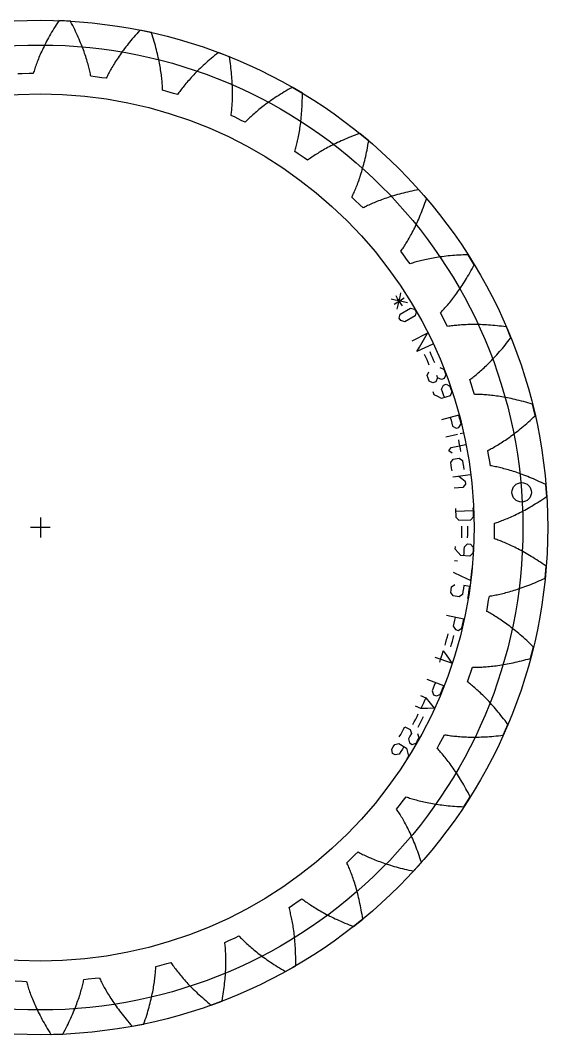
# Model space of a CAD drawing. Extents: x -5.1 to 5.1, y -5.1 to 5.1.
# Drawn here: x -0.2 to 5.12, y -5.12 to 5.12 of the extents above; entities that cross this region are included whole.
import ezdxf

# ---------------------------------------------------------------- set-up
doc = ezdxf.new("R2010")
doc.units = 0
doc.header["$MEASUREMENT"] = 0
for name, color, linetype in [('gear', 7, 'CONTINUOUS'), ('gear_guides', 5, 'CONTINUOUS'), ('gear_texts', 7, 'CONTINUOUS')]:
    doc.layers.add(name, color=color, linetype=linetype)

msp = doc.modelspace()

# ---------------------------------------------------------------- linework, layer by layer
at = {"layer": 'gear'}
msp.add_lwpolyline([(-0.254925, -4.580412), (-0.18472, -4.58378), (-0.141403, -4.586018), (-0.138048, -4.597913), (-0.134489, -4.610114), (-0.130719, -4.62262), (-0.126734, -4.635426), (-0.122526, -4.64853), (-0.118091, -4.661929), (-0.113423, -4.67562), (-0.108516, -4.6896), (-0.103366, -4.703866), (-0.097965, -4.718414), (-0.09231, -4.733242), (-0.086394, -4.748344), (-0.080212, -4.763719), (-0.073759, -4.779363), (-0.06703, -4.795271), (-0.060019, -4.811441), (-0.05272, -4.827868), (-0.04513, -4.844548), (-0.037243, -4.861478), (-0.029053, -4.878654), (-0.020556, -4.896071), (-0.011746, -4.913725), (-0.00262, -4.931613), (0.006829, -4.949729), (0.016604, -4.96807), (0.026711, -4.986631), (0.037155, -5.005407), (0.047939, -5.024395), (0.059069, -5.043588), (0.070549, -5.062984), (0.082384, -5.082576), (0.094578, -5.102361), (0.107135, -5.122332), (0.107932, -5.123587), (0.108031, -5.123743), (0.108081, -5.123822), (0.108106, -5.12386), (0.226128, -5.120009), (0.226151, -5.119969), (0.226195, -5.119888), (0.226285, -5.119725), (0.226998, -5.118421), (0.238227, -5.097674), (0.249105, -5.077136), (0.259637, -5.056814), (0.269829, -5.036712), (0.279684, -5.016833), (0.289208, -4.997183), (0.298405, -4.977766), (0.307281, -4.958586), (0.31584, -4.939647), (0.324087, -4.920953), (0.332028, -4.902509), (0.339668, -4.884318), (0.347012, -4.866384), (0.354065, -4.848711), (0.360832, -4.831303), (0.367318, -4.814163), (0.37353, -4.797295), (0.379473, -4.780703), (0.385151, -4.76439), (0.39057, -4.748359), (0.395737, -4.732614), (0.400655, -4.717157), (0.405332, -4.701993), (0.409773, -4.687124), (0.413983, -4.672552), (0.417967, -4.658282), (0.421733, -4.644316), (0.425285, -4.630656), (0.42863, -4.617306), (0.431772, -4.604267), (0.434719, -4.591542), (0.437475, -4.579135), (0.440047, -4.567046), (0.483126, -4.561989), (0.552962, -4.554052), (0.596077, -4.549313), (0.601296, -4.560516), (0.606767, -4.571988), (0.612494, -4.583727), (0.618482, -4.595728), (0.624737, -4.607987), (0.631264, -4.620502), (0.638068, -4.633267), (0.645154, -4.646279), (0.652526, -4.659533), (0.66019, -4.673027), (0.668151, -4.686755), (0.676413, -4.700713), (0.684981, -4.714897), (0.693859, -4.729303), (0.703054, -4.743926), (0.712568, -4.758762), (0.722407, -4.773805), (0.732574, -4.789052), (0.743076, -4.804497), (0.753914, -4.820137), (0.765095, -4.835965), (0.776623, -4.851978), (0.7885, -4.86817), (0.800733, -4.884536), (0.813324, -4.901071), (0.826277, -4.91777), (0.839597, -4.934628), (0.853288, -4.95164), (0.867352, -4.9688), (0.881795, -4.986103), (0.896619, -5.003543), (0.911829, -5.021115), (0.927427, -5.038814), (0.928415, -5.039924), (0.928539, -5.040063), (0.928601, -5.040132), (0.928631, -5.040166), (1.044507, -5.017433), (1.044523, -5.01739), (1.044554, -5.017302), (1.044616, -5.017127), (1.045111, -5.015726), (1.052866, -4.993446), (1.060309, -4.971429), (1.067445, -4.949681), (1.07428, -4.928204), (1.080819, -4.907002), (1.087067, -4.886079), (1.09303, -4.865438), (1.098714, -4.845082), (1.104125, -4.825015), (1.109267, -4.805241), (1.114146, -4.785761), (1.118769, -4.76658), (1.123141, -4.747701), (1.127267, -4.729125), (1.131154, -4.710857), (1.134808, -4.692899), (1.138233, -4.675253), (1.141437, -4.657922), (1.144425, -4.64091), (1.147203, -4.624217), (1.149777, -4.607847), (1.152152, -4.591802), (1.154336, -4.576083), (1.156334, -4.560694), (1.158152, -4.545637), (1.159796, -4.530912), (1.161272, -4.516522), (1.162587, -4.50247), (1.163747, -4.488756), (1.164757, -4.475382), (1.165624, -4.462349), (1.166355, -4.44966), (1.166955, -4.437316), (1.208664, -4.425414), (1.276323, -4.406377), (1.318119, -4.394783), (1.325068, -4.405003), (1.332308, -4.41545), (1.339844, -4.426118), (1.34768, -4.437003), (1.35582, -4.4481), (1.36427, -4.459405), (1.373033, -4.470914), (1.382115, -4.482621), (1.391518, -4.494521), (1.401247, -4.50661), (1.411307, -4.518884), (1.421701, -4.531336), (1.432433, -4.543962), (1.443508, -4.556757), (1.454929, -4.569716), (1.466699, -4.582833), (1.478824, -4.596103), (1.491306, -4.609522), (1.504148, -4.623083), (1.517356, -4.636781), (1.530931, -4.650611), (1.544878, -4.664567), (1.559199, -4.678644), (1.573898, -4.692836), (1.588978, -4.707137), (1.604443, -4.721542), (1.620295, -4.736045), (1.636537, -4.750641), (1.653172, -4.765322), (1.670203, -4.780084), (1.687633, -4.79492), (1.705465, -4.809825), (1.7237, -4.824793), (1.724853, -4.82573), (1.724997, -4.825847), (1.725069, -4.825906), (1.725105, -4.825934), (1.835834, -4.784907), (1.835843, -4.784863), (1.835859, -4.784771), (1.835892, -4.784589), (1.836156, -4.783126), (1.840237, -4.75989), (1.844052, -4.736965), (1.847607, -4.714354), (1.850908, -4.692058), (1.853961, -4.670082), (1.856772, -4.648428), (1.859347, -4.627097), (1.861692, -4.606093), (1.863813, -4.585419), (1.865717, -4.565075), (1.867409, -4.545065), (1.868895, -4.525391), (1.870181, -4.506055), (1.871275, -4.487058), (1.872181, -4.468403), (1.872906, -4.450091), (1.873457, -4.432124), (1.873839, -4.414504), (1.874059, -4.397232), (1.874123, -4.38031), (1.874038, -4.363739), (1.873809, -4.347521), (1.873443, -4.331656), (1.872947, -4.316146), (1.872325, -4.300991), (1.871586, -4.286194), (1.870735, -4.271754), (1.869779, -4.257672), (1.868724, -4.243949), (1.867575, -4.230586), (1.866341, -4.217584), (1.865026, -4.204942), (1.863638, -4.192661), (1.902899, -4.174222), (1.966627, -4.144579), (2.006023, -4.126431), (2.014521, -4.135404), (2.023343, -4.144554), (2.032492, -4.153875), (2.041973, -4.163362), (2.051788, -4.17301), (2.061942, -4.182813), (2.072438, -4.192767), (2.083279, -4.202865), (2.09447, -4.213103), (2.106012, -4.223475), (2.117911, -4.233976), (2.130167, -4.2446), (2.142786, -4.255341), (2.15577, -4.266193), (2.169122, -4.277152), (2.182844, -4.288211), (2.19694, -4.299365), (2.211413, -4.310607), (2.226265, -4.321933), (2.241498, -4.333335), (2.257116, -4.344808), (2.273121, -4.356346), (2.289515, -4.367944), (2.3063, -4.379594), (2.323479, -4.391291), (2.341054, -4.403029), (2.359027, -4.414801), (2.3774, -4.426602), (2.396175, -4.438425), (2.415354, -4.450264), (2.434938, -4.462112), (2.454929, -4.473963), (2.47533, -4.485812), (2.476618, -4.486552), (2.476779, -4.486645), (2.47686, -4.486691), (2.4769, -4.486713), (2.579613, -4.428456), (2.579615, -4.42841), (2.579617, -4.428317), (2.57962, -4.428132), (2.579646, -4.426646), (2.579946, -4.403056), (2.580034, -4.379816), (2.579916, -4.356927), (2.579598, -4.334391), (2.579086, -4.31221), (2.578387, -4.290384), (2.577508, -4.268917), (2.576453, -4.247809), (2.57523, -4.227062), (2.573846, -4.206677), (2.572306, -4.186655), (2.570617, -4.166997), (2.568785, -4.147704), (2.566817, -4.128778), (2.564719, -4.110219), (2.562497, -4.092028), (2.560159, -4.074206), (2.55771, -4.056752), (2.555156, -4.039669), (2.552505, -4.022956), (2.549763, -4.006613), (2.546935, -3.990641), (2.544029, -3.975041), (2.541051, -3.959811), (2.538007, -3.944952), (2.534904, -3.930465), (2.531747, -3.916348), (2.528544, -3.902602), (2.525301, -3.889227), (2.522025, -3.876221), (2.51872, -3.863585), (2.515395, -3.851318), (2.512055, -3.839419), (2.547849, -3.814921), (2.605997, -3.775438), (2.641971, -3.751206), (2.651799, -3.7587), (2.661974, -3.766316), (2.6725, -3.774048), (2.68338, -3.781892), (2.694616, -3.78984), (2.706211, -3.797888), (2.718168, -3.806029), (2.730489, -3.814258), (2.743176, -3.822568), (2.756233, -3.830954), (2.769662, -3.83941), (2.783464, -3.84793), (2.797642, -3.856508), (2.812199, -3.865137), (2.827136, -3.873813), (2.842454, -3.882527), (2.858157, -3.891275), (2.874246, -3.900051), (2.890722, -3.908847), (2.907587, -3.917658), (2.924843, -3.926477), (2.942492, -3.935299), (2.960534, -3.944116), (2.978971, -3.952923), (2.997804, -3.961713), (3.017034, -3.970479), (3.036663, -3.979216), (3.056691, -3.987917), (3.077119, -3.996575), (3.097948, -4.005184), (3.119179, -4.013737), (3.140813, -4.022228), (3.16285, -4.030651), (3.16424, -4.031175), (3.164414, -4.031241), (3.164501, -4.031273), (3.164544, -4.031289), (3.256582, -3.957309), (3.256577, -3.957264), (3.256563, -3.957172), (3.256537, -3.956988), (3.256324, -3.955517), (3.252837, -3.932185), (3.249196, -3.909232), (3.245407, -3.886658), (3.241478, -3.864465), (3.237415, -3.842653), (3.233224, -3.821223), (3.228912, -3.800175), (3.224485, -3.779509), (3.21995, -3.759227), (3.215314, -3.739327), (3.210582, -3.719812), (3.205761, -3.700679), (3.200858, -3.681931), (3.19588, -3.663565), (3.190832, -3.645583), (3.185721, -3.627984), (3.180554, -3.610767), (3.175337, -3.593933), (3.170076, -3.57748), (3.164778, -3.561409), (3.15945, -3.545718), (3.154097, -3.530407), (3.148726, -3.515474), (3.143343, -3.500919), (3.137955, -3.486741), (3.132568, -3.472939), (3.127188, -3.459512), (3.121822, -3.446458), (3.116475, -3.433776), (3.111155, -3.421464), (3.105866, -3.409522), (3.100616, -3.397947), (3.09541, -3.386737), (3.126811, -3.356815), (3.177873, -3.308516), (3.209494, -3.278827), (3.220397, -3.284647), (3.231662, -3.290532), (3.243292, -3.296476), (3.255289, -3.302473), (3.267654, -3.308516), (3.28039, -3.314599), (3.293498, -3.320717), (3.306979, -3.326863), (3.320836, -3.33303), (3.335069, -3.339213), (3.34968, -3.345406), (3.36467, -3.351601), (3.380041, -3.357794), (3.395793, -3.363976), (3.411928, -3.370143), (3.428446, -3.376288), (3.445349, -3.382404), (3.462637, -3.388485), (3.480311, -3.394524), (3.498371, -3.400515), (3.516819, -3.406452), (3.535654, -3.412329), (3.554876, -3.418138), (3.574487, -3.423873), (3.594486, -3.429528), (3.614874, -3.435096), (3.63565, -3.440571), (3.656814, -3.445947), (3.678367, -3.451216), (3.700307, -3.456372), (3.722636, -3.461409), (3.745351, -3.46632), (3.768453, -3.471098), (3.76991, -3.471393), (3.770092, -3.471429), (3.770183, -3.471448), (3.770228, -3.471456), (3.849208, -3.383671), (3.849195, -3.383627), (3.849167, -3.383538), (3.849111, -3.383361), (3.848665, -3.381943), (3.84148, -3.359473), (3.834204, -3.337401), (3.826844, -3.315727), (3.819406, -3.294452), (3.811896, -3.273574), (3.804322, -3.253093), (3.796689, -3.233009), (3.789005, -3.213322), (3.781275, -3.194029), (3.773506, -3.175132), (3.765705, -3.156627), (3.757878, -3.138516), (3.750031, -3.120797), (3.742171, -3.103468), (3.734304, -3.086528), (3.726436, -3.069977), (3.718574, -3.053812), (3.710725, -3.038033), (3.702893, -3.022637), (3.695086, -3.007624), (3.687309, -2.99299), (3.679569, -2.978736), (3.671872, -2.964858), (3.664225, -2.951356), (3.656632, -2.938226), (3.649101, -2.925466), (3.641637, -2.913076), (3.634246, -2.901052), (3.626934, -2.889391), (3.619708, -2.878093), (3.612572, -2.867153), (3.605533, -2.85657), (3.598597, -2.846341), (3.624791, -2.811769), (3.667444, -2.755905), (3.693893, -2.721528), (3.705588, -2.725524), (3.717651, -2.729526), (3.730084, -2.733527), (3.742888, -2.737522), (3.756062, -2.741503), (3.769609, -2.745465), (3.783529, -2.7494), (3.797821, -2.753304), (3.812488, -2.757169), (3.827528, -2.760989), (3.842943, -2.764757), (3.858733, -2.768468), (3.874898, -2.772115), (3.891438, -2.77569), (3.908354, -2.779189), (3.925644, -2.782604), (3.943309, -2.78593), (3.961348, -2.789158), (3.979762, -2.792285), (3.998549, -2.795301), (4.01771, -2.798202), (4.037244, -2.800981), (4.057149, -2.803631), (4.077426, -2.806147), (4.098074, -2.80852), (4.11909, -2.810746), (4.140476, -2.812818), (4.162228, -2.814728), (4.184347, -2.816472), (4.20683, -2.818042), (4.229677, -2.819432), (4.252887, -2.820635), (4.276456, -2.821646), (4.277941, -2.821703), (4.278127, -2.82171), (4.27822, -2.821713), (4.278265, -2.821714), (4.34214, -2.722397), (4.342121, -2.722356), (4.342079, -2.722273), (4.341995, -2.722107), (4.341328, -2.720779), (4.330631, -2.699752), (4.319909, -2.679133), (4.309167, -2.65892), (4.298413, -2.639114), (4.287651, -2.619711), (4.27689, -2.60071), (4.266134, -2.582111), (4.255391, -2.563911), (4.244667, -2.546108), (4.233967, -2.528701), (4.223299, -2.511688), (4.212668, -2.495067), (4.20208, -2.478836), (4.191542, -2.462992), (4.18106, -2.447534), (4.170639, -2.432459), (4.160286, -2.417765), (4.150006, -2.403449), (4.139806, -2.389509), (4.129692, -2.375942), (4.119669, -2.362746), (4.109743, -2.349918), (4.099919, -2.337454), (4.090205, -2.325353), (4.080604, -2.313611), (4.071124, -2.302225), (4.061769, -2.291193), (4.052545, -2.28051), (4.043457, -2.270173), (4.034512, -2.26018), (4.025714, -2.250527), (4.017068, -2.24121), (4.008581, -2.232226), (4.02889, -2.1939), (4.06203, -2.131918), (4.082621, -2.093742), (4.094806, -2.095811), (4.107355, -2.097826), (4.120269, -2.099781), (4.133548, -2.10167), (4.14719, -2.103486), (4.161197, -2.105224), (4.175568, -2.106876), (4.190301, -2.108436), (4.205398, -2.109898), (4.220856, -2.111256), (4.236677, -2.112503), (4.252857, -2.113633), (4.269398, -2.114639), (4.286297, -2.115515), (4.303555, -2.116255), (4.321169, -2.116853), (4.339138, -2.117301), (4.357462, -2.117595), (4.376139, -2.117726), (4.395167, -2.11769), (4.414545, -2.11748), (4.434272, -2.11709), (4.454345, -2.116513), (4.474762, -2.115743), (4.495523, -2.114774), (4.516625, -2.113599), (4.538065, -2.112213), (4.559842, -2.11061), (4.581954, -2.108783), (4.604399, -2.106726), (4.627173, -2.104433), (4.650275, -2.101898), (4.673701, -2.099115), (4.675176, -2.098932), (4.675361, -2.09891), (4.675453, -2.098898), (4.675498, -2.098892), (4.722614, -1.990614), (4.722588, -1.990577), (4.722533, -1.990502), (4.722424, -1.990351), (4.721552, -1.989148), (4.707621, -1.970109), (4.69373, -1.951477), (4.679886, -1.933249), (4.666093, -1.915424), (4.652359, -1.897999), (4.638688, -1.88097), (4.625089, -1.864337), (4.611565, -1.848096), (4.598124, -1.832244), (4.584771, -1.816779), (4.571512, -1.801698), (4.558352, -1.786997), (4.545298, -1.772675), (4.532355, -1.758726), (4.519528, -1.74515), (4.506824, -1.731942), (4.494248, -1.719099), (4.481805, -1.706617), (4.469501, -1.694494), (4.457341, -1.682725), (4.445331, -1.671308), (4.433476, -1.660238), (4.42178, -1.649512), (4.41025, -1.639126), (4.398891, -1.629076), (4.387707, -1.619358), (4.376703, -1.609969), (4.365885, -1.600904), (4.355257, -1.592159), (4.344824, -1.58373), (4.334592, -1.575613), (4.324564, -1.567804), (4.314745, -1.560298), (4.328644, -1.51921), (4.351411, -1.452714), (4.365612, -1.411731), (4.377971, -1.411818), (4.390681, -1.411794), (4.403742, -1.411652), (4.417151, -1.411386), (4.430908, -1.410991), (4.445012, -1.410459), (4.459462, -1.409784), (4.474255, -1.408961), (4.489391, -1.407982), (4.504867, -1.406843), (4.520682, -1.405536), (4.536834, -1.404055), (4.553322, -1.402395), (4.570143, -1.400549), (4.587296, -1.398512), (4.604778, -1.396276), (4.622587, -1.393836), (4.64072, -1.391186), (4.659176, -1.38832), (4.677952, -1.385233), (4.697046, -1.381917), (4.716454, -1.378367), (4.736174, -1.374577), (4.756204, -1.370542), (4.776541, -1.366255), (4.797181, -1.361711), (4.818121, -1.356904), (4.839359, -1.351828), (4.860892, -1.346478), (4.882716, -1.340847), (4.904827, -1.33493), (4.927223, -1.328722), (4.9499, -1.322217), (4.951326, -1.321801), (4.951505, -1.321749), (4.951594, -1.321723), (4.951637, -1.321709), (4.980774, -1.207276), (4.980743, -1.207243), (4.980677, -1.207177), (4.980545, -1.207046), (4.979491, -1.205998), (4.962687, -1.189441), (4.945987, -1.173278), (4.929397, -1.157508), (4.912924, -1.142126), (4.896572, -1.127129), (4.880348, -1.112514), (4.864256, -1.098278), (4.848302, -1.084417), (4.832492, -1.070926), (4.816831, -1.057803), (4.801324, -1.045044), (4.785977, -1.032645), (4.770794, -1.020602), (4.755781, -1.008911), (4.740943, -0.997567), (4.726285, -0.986568), (4.711811, -0.975909), (4.697528, -0.965585), (4.683438, -0.955592), (4.669548, -0.945926), (4.655862, -0.936583), (4.642384, -0.927559), (4.62912, -0.918847), (4.616073, -0.910445), (4.603248, -0.902348), (4.59065, -0.89455), (4.578283, -0.887048), (4.566151, -0.879835), (4.554258, -0.872909), (4.542608, -0.866263), (4.531206, -0.859892), (4.520055, -0.853793), (4.50916, -0.847959), (4.516287, -0.805174), (4.528093, -0.735887), (4.535536, -0.693156), (4.547749, -0.691259), (4.560291, -0.689196), (4.573159, -0.686961), (4.586352, -0.684548), (4.599868, -0.681951), (4.613704, -0.679163), (4.627858, -0.67618), (4.642328, -0.672994), (4.65711, -0.669601), (4.672203, -0.665993), (4.687604, -0.662166), (4.70331, -0.658114), (4.719318, -0.65383), (4.735625, -0.64931), (4.752229, -0.644547), (4.769126, -0.639536), (4.786312, -0.634271), (4.803786, -0.628747), (4.821543, -0.622958), (4.839581, -0.616898), (4.857895, -0.610562), (4.876483, -0.603945), (4.89534, -0.597041), (4.914463, -0.589845), (4.933848, -0.582352), (4.953492, -0.574555), (4.973391, -0.566451), (4.993539, -0.558034), (5.013935, -0.549299), (5.034573, -0.540241), (5.055449, -0.530854), (5.076559, -0.521134), (5.097898, -0.511075), (5.09924, -0.510435), (5.099407, -0.510355), (5.099491, -0.510315), (5.099532, -0.510295), (5.109935, -0.392669), (5.109899, -0.392642), (5.109823, -0.392588), (5.109672, -0.39248), (5.108464, -0.391614), (5.089221, -0.377967), (5.070145, -0.364692), (5.05124, -0.351787), (5.032513, -0.339247), (5.013967, -0.327068), (4.995608, -0.315245), (4.977441, -0.303774), (4.959471, -0.292651), (4.941701, -0.281872), (4.924138, -0.271431), (4.906785, -0.261325), (4.889648, -0.251548), (4.87273, -0.242096), (4.856036, -0.232964), (4.83957, -0.224148), (4.823337, -0.215643), (4.807341, -0.207443), (4.791587, -0.199544), (4.776077, -0.191941), (4.760816, -0.184629), (4.745808, -0.177602), (4.731058, -0.170856), (4.716567, -0.164386), (4.702342, -0.158185), (4.688384, -0.15225), (4.674699, -0.146574), (4.661288, -0.141152), (4.648156, -0.13598), (4.635306, -0.13105), (4.622741, -0.126359), (4.610464, -0.1219), (4.59848, -0.117668), (4.586789, -0.113658), (4.586962, -0.070284), (4.5875, 0), (4.587992, 0.043372), (4.599743, 0.047203), (4.611791, 0.051251), (4.624134, 0.055521), (4.63677, 0.060019), (4.649694, 0.064751), (4.662903, 0.069722), (4.676396, 0.074937), (4.690167, 0.080403), (4.704213, 0.086124), (4.718532, 0.092105), (4.73312, 0.098353), (4.747972, 0.104872), (4.763086, 0.111668), (4.778457, 0.118746), (4.794081, 0.126111), (4.809955, 0.133767), (4.826075, 0.141721), (4.842436, 0.149977), (4.859035, 0.158539), (4.875867, 0.167414), (4.892928, 0.176606), (4.910213, 0.186119), (4.927719, 0.195958), (4.94544, 0.206129), (4.963372, 0.216635), (4.981511, 0.227481), (4.999852, 0.238672), (5.018389, 0.250212), (5.037119, 0.262106), (5.056037, 0.274358), (5.075137, 0.286972), (5.094414, 0.299952), (5.113864, 0.313303), (5.115085, 0.31415), (5.115238, 0.314256), (5.115314, 0.314309), (5.115351, 0.314336), (5.106751, 0.432107), (5.106711, 0.432128), (5.106628, 0.432169), (5.106461, 0.432252), (5.10513, 0.432912), (5.083947, 0.443296), (5.062988, 0.453339), (5.042259, 0.463044), (5.021762, 0.472418), (5.001503, 0.481465), (4.981485, 0.490189), (4.961713, 0.498597), (4.942191, 0.506693), (4.922923, 0.514483), (4.903912, 0.521971), (4.885163, 0.529163), (4.866679, 0.536064), (4.848464, 0.54268), (4.830522, 0.549015), (4.812855, 0.555076), (4.795468, 0.560867), (4.778364, 0.566395), (4.761546, 0.571664), (4.745017, 0.576681), (4.728781, 0.581451), (4.712841, 0.585979), (4.697199, 0.590271), (4.681858, 0.594334), (4.666822, 0.598172), (4.652094, 0.601792), (4.637675, 0.605199), (4.623568, 0.608399), (4.609776, 0.611398), (4.596302, 0.614202), (4.583147, 0.616817), (4.570314, 0.619249), (4.557806, 0.621503), (4.545624, 0.623587), (4.538836, 0.666427), (4.528093, 0.735887), (4.521622, 0.778776), (4.532605, 0.784442), (4.543848, 0.79037), (4.555347, 0.796565), (4.567097, 0.803032), (4.579095, 0.809776), (4.591336, 0.816801), (4.603817, 0.824113), (4.616533, 0.831717), (4.62948, 0.839617), (4.642654, 0.847818), (4.65605, 0.856325), (4.669665, 0.865143), (4.683492, 0.874275), (4.697529, 0.883727), (4.71177, 0.893502), (4.72621, 0.903606), (4.740845, 0.914043), (4.75567, 0.924816), (4.77068, 0.93593), (4.785871, 0.94739), (4.801236, 0.9592), (4.816772, 0.971362), (4.832472, 0.983882), (4.848332, 0.996764), (4.864347, 1.01001), (4.880511, 1.023626), (4.896819, 1.037614), (4.913266, 1.051978), (4.929845, 1.066722), (4.946552, 1.08185), (4.963382, 1.097365), (4.980327, 1.113269), (4.997384, 1.129568), (4.998453, 1.130599), (4.998587, 1.130729), (4.998654, 1.130793), (4.998686, 1.130825), (4.971305, 1.245692), (4.971262, 1.245706), (4.971173, 1.245733), (4.970996, 1.245788), (4.969576, 1.246227), (4.947001, 1.253078), (4.924703, 1.259628), (4.902685, 1.265883), (4.88095, 1.271847), (4.859502, 1.277527), (4.838344, 1.282928), (4.81748, 1.288055), (4.796912, 1.292915), (4.776644, 1.297513), (4.756678, 1.301855), (4.737018, 1.305946), (4.717666, 1.309793), (4.698626, 1.313401), (4.679899, 1.316776), (4.661489, 1.319924), (4.643399, 1.322851), (4.625629, 1.325564), (4.608184, 1.328067), (4.591064, 1.330367), (4.574273, 1.332471), (4.557813, 1.334383), (4.541685, 1.336111), (4.525892, 1.33766), (4.510435, 1.339037), (4.495316, 1.340247), (4.480537, 1.341297), (4.4661, 1.342193), (4.452006, 1.342941), (4.438256, 1.343547), (4.424852, 1.344018), (4.411795, 1.34436), (4.399087, 1.344579), (4.386729, 1.344681), (4.373157, 1.385877), (4.351411, 1.452714), (4.338143, 1.49401), (4.348076, 1.501365), (4.358222, 1.50902), (4.368578, 1.516979), (4.379139, 1.525247), (4.389899, 1.533828), (4.400855, 1.542726), (4.412001, 1.551945), (4.423333, 1.561491), (4.434845, 1.571365), (4.446533, 1.581574), (4.458391, 1.592119), (4.470415, 1.603006), (4.482599, 1.614238), (4.494937, 1.625819), (4.507426, 1.637753), (4.520058, 1.650042), (4.53283, 1.662691), (4.545735, 1.675703), (4.558768, 1.689081), (4.571923, 1.70283), (4.585195, 1.716951), (4.598578, 1.731448), (4.612067, 1.746324), (4.625656, 1.761583), (4.639338, 1.777227), (4.653109, 1.793259), (4.666962, 1.809682), (4.680891, 1.826499), (4.694891, 1.843711), (4.708955, 1.861323), (4.723077, 1.879336), (4.737252, 1.897754), (4.751473, 1.916577), (4.752364, 1.917767), (4.752475, 1.917916), (4.75253, 1.91799), (4.752557, 1.918027), (4.707105, 2.027014), (4.70706, 2.027021), (4.706968, 2.027034), (4.706784, 2.027059), (4.705312, 2.027264), (4.681931, 2.030406), (4.658871, 2.033295), (4.636135, 2.035936), (4.613725, 2.038337), (4.591643, 2.040503), (4.569893, 2.042439), (4.548476, 2.044154), (4.527395, 2.045651), (4.506652, 2.046938), (4.486248, 2.048021), (4.466186, 2.048905), (4.446468, 2.049598), (4.427096, 2.050105), (4.40807, 2.050433), (4.389394, 2.050587), (4.371067, 2.050574), (4.353093, 2.050401), (4.335472, 2.050074), (4.318205, 2.049598), (4.301294, 2.048981), (4.28474, 2.048228), (4.268544, 2.047346), (4.252707, 2.046342), (4.237229, 2.045221), (4.222112, 2.04399), (4.207356, 2.042656), (4.192962, 2.041224), (4.17893, 2.039702), (4.165262, 2.038095), (4.151956, 2.036409), (4.139013, 2.034652), (4.126435, 2.03283), (4.11422, 2.030948), (4.094215, 2.069434), (4.06203, 2.131918), (4.04231, 2.17055), (4.050934, 2.179403), (4.059721, 2.188586), (4.068666, 2.198104), (4.077763, 2.207958), (4.087008, 2.218154), (4.096395, 2.228695), (4.105918, 2.239583), (4.115571, 2.250822), (4.125351, 2.262416), (4.135249, 2.274367), (4.145262, 2.286678), (4.155384, 2.299353), (4.165608, 2.312394), (4.175929, 2.325804), (4.186342, 2.339586), (4.196839, 2.353743), (4.207416, 2.368277), (4.218067, 2.38319), (4.228785, 2.398486), (4.239565, 2.414166), (4.2504, 2.430234), (4.261284, 2.44669), (4.272212, 2.463537), (4.283177, 2.480778), (4.294173, 2.498415), (4.305193, 2.516448), (4.316232, 2.53488), (4.327284, 2.553714), (4.338341, 2.572949), (4.349398, 2.592589), (4.360448, 2.612634), (4.371485, 2.633087), (4.382502, 2.653948), (4.38319, 2.655265), (4.383276, 2.65543), (4.383319, 2.655512), (4.38334, 2.655553), (4.320994, 2.755837), (4.320948, 2.755837), (4.320855, 2.755835), (4.32067, 2.755831), (4.319184, 2.755797), (4.295601, 2.755147), (4.272377, 2.754299), (4.249511, 2.75326), (4.227006, 2.752034), (4.204863, 2.75063), (4.183084, 2.749053), (4.161669, 2.747309), (4.140621, 2.745406), (4.11994, 2.743349), (4.099627, 2.741144), (4.079683, 2.738799), (4.060109, 2.73632), (4.040906, 2.733713), (4.022074, 2.730984), (4.003615, 2.728141), (3.985528, 2.725189), (3.967814, 2.722134), (3.950474, 2.718984), (3.933507, 2.715745), (3.916914, 2.712423), (3.900695, 2.709025), (3.88485, 2.705556), (3.869379, 2.702025), (3.854282, 2.698436), (3.839558, 2.694796), (3.825207, 2.691112), (3.811229, 2.687389), (3.797623, 2.683636), (3.784389, 2.679857), (3.771526, 2.676059), (3.759033, 2.672249), (3.74691, 2.668432), (3.735155, 2.664615), (3.709236, 2.699394), (3.667444, 2.755905), (3.641782, 2.790874), (3.648874, 2.800996), (3.656074, 2.81147), (3.663377, 2.822299), (3.670776, 2.833485), (3.678265, 2.845032), (3.68584, 2.856942), (3.693493, 2.869216), (3.701219, 2.881859), (3.709011, 2.894871), (3.716865, 2.908255), (3.724773, 2.922013), (3.732731, 2.936147), (3.740731, 2.950659), (3.748767, 2.965552), (3.756834, 2.980825), (3.764924, 2.996483), (3.773033, 3.012525), (3.781153, 3.028954), (3.789279, 3.045771), (3.797404, 3.062977), (3.805521, 3.080575), (3.813625, 3.098564), (3.821709, 3.116946), (3.829766, 3.135723), (3.83779, 3.154894), (3.845776, 3.174462), (3.853715, 3.194427), (3.861602, 3.214789), (3.869431, 3.235549), (3.877194, 3.256708), (3.884885, 3.278267), (3.892499, 3.300225), (3.900027, 3.322582), (3.900495, 3.323993), (3.900553, 3.32417), (3.900582, 3.324258), (3.900596, 3.324301), (3.82297, 3.413286), (3.822926, 3.413279), (3.822834, 3.413262), (3.822652, 3.413228), (3.821191, 3.412956), (3.798018, 3.408532), (3.77523, 3.403969), (3.752827, 3.399275), (3.73081, 3.394456), (3.709179, 3.389517), (3.687935, 3.384467), (3.667077, 3.379311), (3.646607, 3.374056), (3.626524, 3.368708), (3.606827, 3.363274), (3.587518, 3.35776), (3.568595, 3.352173), (3.550059, 3.346519), (3.531909, 3.340805), (3.514145, 3.335037), (3.496766, 3.329222), (3.479771, 3.323366), (3.46316, 3.317475), (3.446933, 3.311556), (3.431088, 3.305615), (3.415624, 3.299659), (3.400541, 3.293694), (3.385836, 3.287726), (3.37151, 3.281762), (3.357561, 3.275807), (3.343987, 3.269869), (3.330787, 3.263953), (3.31796, 3.258065), (3.305503, 3.252212), (3.293416, 3.2464), (3.281696, 3.240635), (3.270342, 3.234923), (3.259351, 3.22927), (3.228189, 3.259441), (3.177873, 3.308516), (3.146934, 3.338916), (3.152311, 3.350044), (3.157738, 3.361537), (3.163209, 3.373398), (3.168717, 3.385626), (3.174258, 3.398225), (3.179823, 3.411195), (3.185408, 3.424539), (3.191006, 3.438257), (3.196611, 3.45235), (3.202216, 3.466821), (3.207815, 3.481669), (3.213402, 3.496897), (3.21897, 3.512504), (3.224513, 3.528493), (3.230026, 3.544863), (3.2355, 3.561615), (3.24093, 3.578751), (3.24631, 3.59627), (3.251633, 3.614172), (3.256892, 3.632459), (3.262082, 3.651131), (3.267195, 3.670187), (3.272225, 3.689628), (3.277166, 3.709454), (3.282011, 3.729664), (3.286754, 3.750259), (3.291388, 3.771239), (3.295907, 3.792603), (3.300304, 3.81435), (3.304572, 3.83648), (3.308706, 3.858993), (3.312699, 3.881888), (3.316543, 3.905164), (3.316778, 3.906632), (3.316808, 3.906815), (3.316822, 3.906907), (3.316829, 3.906952), (3.225934, 3.982333), (3.225892, 3.982318), (3.225804, 3.982286), (3.225629, 3.982224), (3.224231, 3.981721), (3.202068, 3.973637), (3.180306, 3.965478), (3.158947, 3.957251), (3.137988, 3.948962), (3.117429, 3.940618), (3.09727, 3.932225), (3.07751, 3.92379), (3.058148, 3.915319), (3.039182, 3.906819), (3.020613, 3.898296), (3.002438, 3.889756), (2.984656, 3.881206), (2.967267, 3.872652), (2.950269, 3.8641), (2.93366, 3.855558), (2.917439, 3.84703), (2.901604, 3.838523), (2.886153, 3.830044), (2.871085, 3.821599), (2.856398, 3.813194), (2.84209, 3.804834), (2.828159, 3.796527), (2.814602, 3.788277), (2.801419, 3.780092), (2.788605, 3.771977), (2.776159, 3.763938), (2.764079, 3.755981), (2.752362, 3.748112), (2.741006, 3.740337), (2.730008, 3.732661), (2.719364, 3.725091), (2.709073, 3.717631), (2.699132, 3.710289), (2.663533, 3.73507), (2.605997, 3.775438), (2.570582, 3.800482), (2.574104, 3.812328), (2.577617, 3.824543), (2.581115, 3.837127), (2.584591, 3.850081), (2.588038, 3.863405), (2.591451, 3.877101), (2.594823, 3.891167), (2.598148, 3.905605), (2.601419, 3.920416), (2.604631, 3.935598), (2.607775, 3.951152), (2.610847, 3.967079), (2.61384, 3.983378), (2.616747, 4.000048), (2.619562, 4.017091), (2.622278, 4.034504), (2.624889, 4.052289), (2.627389, 4.070444), (2.629771, 4.088968), (2.632029, 4.107862), (2.634156, 4.127124), (2.636146, 4.146754), (2.637993, 4.16675), (2.63969, 4.187112), (2.64123, 4.207838), (2.642608, 4.228927), (2.643816, 4.250378), (2.64485, 4.27219), (2.645701, 4.294361), (2.646364, 4.31689), (2.646833, 4.339774), (2.647101, 4.363013), (2.647162, 4.386604), (2.647159, 4.38809), (2.647159, 4.388276), (2.647158, 4.388369), (2.647158, 4.388415), (2.545348, 4.448239), (2.545308, 4.448217), (2.545227, 4.448172), (2.545064, 4.448082), (2.543765, 4.447362), (2.523185, 4.435827), (2.503015, 4.424283), (2.483251, 4.412737), (2.463894, 4.401193), (2.44494, 4.389659), (2.426388, 4.378141), (2.408237, 4.366646), (2.390484, 4.355178), (2.373128, 4.343746), (2.356166, 4.332354), (2.339596, 4.321009), (2.323417, 4.309718), (2.307625, 4.298485), (2.292218, 4.287318), (2.277195, 4.276221), (2.262552, 4.265202), (2.248286, 4.254265), (2.234396, 4.243418), (2.220878, 4.232665), (2.207729, 4.222012), (2.194947, 4.211466), (2.182529, 4.201031), (2.170472, 4.190714), (2.158771, 4.18052), (2.147426, 4.170455), (2.136431, 4.160523), (2.125784, 4.150732), (2.115481, 4.141085), (2.105519, 4.131589), (2.095894, 4.122248), (2.086603, 4.113068), (2.077642, 4.104055), (2.069007, 4.095213), (2.029894, 4.113962), (1.966627, 4.144579), (1.927654, 4.163617), (1.92923, 4.175875), (1.930738, 4.188495), (1.932172, 4.201477), (1.933524, 4.214821), (1.93479, 4.228526), (1.935962, 4.242591), (1.937034, 4.257017), (1.938, 4.271801), (1.938853, 4.286944), (1.939587, 4.302445), (1.940196, 4.318302), (1.940673, 4.334516), (1.941013, 4.351083), (1.941208, 4.368004), (1.941252, 4.385277), (1.94114, 4.402901), (1.940865, 4.420874), (1.94042, 4.439195), (1.9398, 4.457862), (1.938997, 4.476873), (1.938007, 4.496227), (1.936823, 4.515922), (1.935438, 4.535955), (1.933846, 4.556326), (1.932042, 4.57703), (1.930019, 4.598068), (1.927771, 4.619435), (1.925292, 4.64113), (1.922576, 4.663151), (1.919617, 4.685494), (1.916409, 4.708157), (1.912946, 4.731138), (1.909221, 4.754434), (1.90898, 4.7559), (1.90895, 4.756083), (1.908934, 4.756175), (1.908926, 4.75622), (1.798839, 4.798938), (1.798803, 4.79891), (1.79873, 4.798853), (1.798584, 4.798738), (1.797417, 4.797818), (1.778954, 4.783132), (1.760896, 4.768502), (1.743241, 4.753934), (1.725986, 4.739435), (1.709128, 4.72501), (1.692664, 4.710666), (1.676592, 4.696407), (1.660908, 4.682241), (1.645611, 4.668172), (1.630696, 4.654207), (1.61616, 4.640351), (1.602002, 4.62661), (1.588216, 4.61299), (1.574801, 4.599496), (1.561752, 4.586133), (1.549066, 4.572907), (1.536739, 4.559824), (1.524769, 4.546889), (1.513151, 4.534107), (1.501881, 4.521483), (1.490957, 4.509023), (1.480373, 4.496731), (1.470127, 4.484614), (1.460213, 4.472675), (1.450629, 4.46092), (1.44137, 4.449353), (1.432431, 4.43798), (1.423809, 4.426806), (1.415499, 4.415835), (1.407497, 4.405071), (1.399799, 4.39452), (1.3924, 4.384186), (1.385295, 4.374073), (1.343681, 4.386306), (1.276323, 4.406377), (1.2348, 4.418917), (1.23439, 4.431269), (1.233854, 4.443968), (1.233186, 4.457012), (1.232381, 4.470399), (1.231432, 4.48413), (1.230332, 4.498201), (1.229076, 4.512611), (1.227658, 4.527359), (1.226071, 4.542443), (1.224309, 4.557861), (1.222367, 4.573611), (1.220237, 4.589691), (1.217914, 4.606098), (1.215392, 4.622831), (1.212666, 4.639888), (1.209728, 4.657266), (1.206573, 4.674962), (1.203195, 4.692974), (1.199588, 4.7113), (1.195747, 4.729936), (1.191665, 4.748881), (1.187337, 4.76813), (1.182756, 4.787682), (1.177917, 4.807533), (1.172815, 4.82768), (1.167444, 4.848121), (1.161797, 4.868851), (1.15587, 4.889867), (1.149657, 4.911167), (1.143152, 4.932746), (1.13635, 4.954601), (1.129245, 4.976729), (1.121833, 4.999126), (1.121359, 5.000534), (1.1213, 5.00071), (1.12127, 5.000798), (1.121255, 5.000841), (1.005741, 5.025347), (1.00571, 5.025314), (1.005647, 5.025245), (1.005521, 5.025109), (1.004516, 5.024014), (0.988649, 5.006556), (0.973172, 4.989219), (0.958082, 4.972008), (0.943376, 4.954928), (0.92905, 4.937986), (0.9151, 4.921186), (0.901524, 4.904534), (0.888316, 4.888035), (0.875473, 4.871695), (0.862991, 4.855518), (0.850867, 4.83951), (0.839096, 4.823676), (0.827674, 4.808021), (0.816596, 4.792549), (0.80586, 4.777266), (0.79546, 4.762177), (0.785392, 4.747286), (0.775651, 4.732598), (0.766234, 4.718118), (0.757136, 4.70385), (0.748351, 4.689798), (0.739876, 4.675968), (0.731706, 4.662364), (0.723837, 4.648989), (0.716262, 4.635849), (0.708978, 4.622947), (0.701979, 4.610288), (0.695261, 4.597875), (0.688819, 4.585713), (0.682648, 4.573805), (0.676742, 4.562156), (0.671096, 4.550768), (0.665706, 4.539647), (0.622668, 4.545046), (0.552962, 4.554052), (0.509966, 4.559769), (0.507579, 4.571895), (0.505013, 4.584343), (0.502262, 4.597111), (0.499319, 4.610197), (0.49618, 4.623597), (0.492838, 4.63731), (0.489286, 4.651332), (0.485521, 4.665662), (0.481535, 4.680296), (0.477322, 4.695231), (0.472878, 4.710465), (0.468197, 4.725995), (0.463272, 4.741818), (0.458099, 4.75793), (0.452672, 4.774328), (0.446984, 4.791009), (0.441031, 4.80797), (0.434808, 4.825207), (0.428308, 4.842717), (0.421527, 4.860496), (0.414459, 4.87854), (0.407099, 4.896846), (0.399441, 4.91541), (0.391481, 4.934228), (0.383213, 4.953296), (0.374632, 4.97261), (0.365734, 4.992166), (0.356512, 5.011959), (0.346963, 5.031987), (0.337081, 5.052243), (0.326861, 5.072724), (0.316299, 5.093425), (0.305389, 5.114343), (0.304696, 5.115657), (0.304609, 5.115822), (0.304565, 5.115904), (0.304544, 5.115944), (0.186594, 5.121602), (0.186569, 5.121565), (0.186518, 5.121487), (0.186416, 5.121332), (0.1856, 5.12009), (0.172738, 5.100313), (0.160243, 5.080717), (0.148109, 5.061309), (0.136333, 5.042091), (0.12491, 5.02307), (0.113836, 5.00425), (0.103107, 4.985636), (0.092716, 4.967232), (0.082661, 4.949044), (0.072936, 4.931074), (0.063536, 4.913328), (0.054458, 4.895811), (0.045695, 4.878526), (0.037243, 4.861478), (0.029097, 4.844671), (0.021252, 4.828109), (0.013703, 4.811796), (0.006445, 4.795735), (-0.000528, 4.779932), (-0.00722, 4.764389), (-0.013636, 4.749111), (-0.019783, 4.7341), (-0.025665, 4.719361), (-0.031287, 4.704898), (-0.036656, 4.690713), (-0.041776, 4.676809), (-0.046653, 4.663191), (-0.051293, 4.649862), (-0.055701, 4.636823), (-0.059882, 4.62408), (-0.063843, 4.611634), (-0.067589, 4.599488), (-0.071126, 4.587646), (-0.114472, 4.586072), (-0.18472, 4.58378), (-0.228077, 4.582525)], dxfattribs=at)
at = {"layer": 'gear_guides'}
for p, q in [((0.1, 0), (-0.1, 0)), ((0, 0.1), (0, -0.1))]:
    msp.add_line(p, q, dxfattribs=at)
for centre, radius in [((0, 0), 5.125), ((0, 0), 4.875), ((0, 0), 4.381621), ((4.862054, 0.355039), 0.098125)]:
    msp.add_circle(centre, radius, dxfattribs=at)
at = {"layer": 'gear_texts'}
for points in [[(3.605657, 2.207033), (3.615603, 2.248048), (3.62515, 2.28931), (3.634296, 2.330815), (3.643037, 2.372559)], [(3.708006, 2.269681), (3.666557, 2.27973), (3.62515, 2.28931), (3.58379, 2.298424), (3.542482, 2.307072)], [(3.574419, 2.257273), (3.675881, 2.321347)], [(3.656831, 2.238357), (3.64108, 2.263889), (3.62515, 2.28931), (3.609043, 2.314619), (3.592759, 2.339815)], [(3.680649, 2.079563), (3.639993, 2.090325), (3.625277, 2.115743), (3.636189, 2.15636), (3.739404, 2.21757), (3.780739, 2.206472), (3.796085, 2.179964), (3.785126, 2.138592), (3.680649, 2.079563)], [(3.965537, 1.85392), (3.802477, 1.777688), (3.830576, 1.823594), (3.858217, 1.869978), (3.885394, 1.916838), (3.912103, 1.964168), (3.75124, 1.883403)], [(3.929108, 1.639638), (3.91754, 1.66709), (3.905779, 1.694461), (3.893827, 1.721748), (3.881685, 1.748951)], [(3.98448, 1.662745), (3.972749, 1.690584), (3.960822, 1.71834), (3.948702, 1.746012), (3.936388, 1.773599)], [(4.035203, 1.61799), (4.074348, 1.600686), (4.085448, 1.572138), (4.096349, 1.543514), (4.078902, 1.504432), (4.050755, 1.494051), (4.012129, 1.51178), (3.994462, 1.473288), (3.966316, 1.462907), (3.927909, 1.480045), (3.917457, 1.507493), (3.906813, 1.534866), (3.923823, 1.57333)], [(4.001453, 1.539815), (4.012129, 1.51178)], [(4.081334, 1.313533), (4.072043, 1.342058), (4.062553, 1.370517), (4.052864, 1.398909), (4.071266, 1.43722), (4.099555, 1.447206), (4.137939, 1.428274), (4.147831, 1.399286), (4.157521, 1.370229), (4.138449, 1.331914), (4.052777, 1.304342), (4.015059, 1.323277), (3.977275, 1.341748), (3.96779, 1.369544)], [(4.14075, 1.112135), (4.14843, 1.083135), (4.155908, 1.054082), (4.163181, 1.024977), (4.199431, 1.00279), (4.22861, 1.009758), (4.250572, 1.046493), (4.243145, 1.076208), (4.235511, 1.105871), (4.22767, 1.13548), (4.053831, 1.08879)], [(4.095955, 0.917691), (4.213052, 0.943926)], [(4.242327, 0.950485), (4.271601, 0.957044)], [(4.160386, 0.750299), (4.125548, 0.77386), (4.149479, 0.808444), (4.29671, 0.83713)], [(4.248957, 0.766272), (4.243491, 0.795983), (4.237818, 0.825655), (4.231937, 0.855287), (4.225849, 0.884877)], [(4.158489, 0.570945), (4.154392, 0.600028), (4.150092, 0.629082), (4.145589, 0.658104), (4.170478, 0.692006), (4.229668, 0.701827), (4.264105, 0.676919), (4.268737, 0.647066), (4.27316, 0.617182), (4.277373, 0.587267)], [(4.166071, 0.512696), (4.344723, 0.534682)], [(4.225622, 0.520025), (4.258957, 0.493901), (4.292133, 0.467336), (4.295298, 0.437293), (4.268386, 0.404398), (4.178787, 0.395909)], [(4.193159, 0.190841), (4.194392, 0.161497), (4.195419, 0.132144), (4.196241, 0.102786), (4.226853, 0.073947), (4.346835, 0.076046), (4.376187, 0.107193), (4.37533, 0.137811), (4.374259, 0.168422), (4.372973, 0.199025)], [(4.374259, 0.168422), (4.194392, 0.161497)], [(4.256223, -0.104255), (4.256849, -0.074471), (4.257266, -0.044684), (4.257474, -0.014895), (4.257474, 0.014895)], [(4.316205, -0.105724), (4.316839, -0.075521), (4.317262, -0.045314), (4.317474, -0.015105), (4.317474, 0.015105)], [(4.278031, -0.28479), (4.279919, -0.25485), (4.281598, -0.224897), (4.283066, -0.194933), (4.314303, -0.166114), (4.344281, -0.167268), (4.372973, -0.199025), (4.371474, -0.229618), (4.36976, -0.260199), (4.337899, -0.288776), (4.248097, -0.282797), (4.220025, -0.251283), (4.191721, -0.220176), (4.193159, -0.190841)], [(4.213821, -0.339805), (4.183918, -0.337394)], [(4.357985, -0.412887), (4.354989, -0.44337), (4.35178, -0.473831), (4.348358, -0.504269), (4.344723, -0.534682), (4.258957, -0.493901), (4.172838, -0.454347)], [(4.318454, -0.71656), (4.323362, -0.686326), (4.328059, -0.656058), (4.332543, -0.625759), (4.336816, -0.595428), (4.277373, -0.587267), (4.27316, -0.617182), (4.268737, -0.647066), (4.264105, -0.676919), (4.229668, -0.701827), (4.170478, -0.692006), (4.145589, -0.658104), (4.150092, -0.629082), (4.154392, -0.600028), (4.18821, -0.575025)], [(4.190234, -0.90807), (4.183778, -0.937367), (4.177117, -0.966618), (4.170251, -0.995822), (4.192311, -1.032149), (4.221442, -1.039321), (4.25779, -1.016726), (4.2648, -0.986909), (4.271601, -0.957044), (4.278193, -0.927132), (4.102276, -0.889009)], [(4.087691, -1.190415), (4.09592, -1.161784), (4.103949, -1.133097), (4.111777, -1.104354), (4.119403, -1.075556)], [(4.145298, -1.207191), (4.153643, -1.178157), (4.161785, -1.149065), (4.169723, -1.119917), (4.177457, -1.090714)], [(4.034127, -1.360927), (4.043551, -1.332667), (4.052777, -1.304342), (4.061804, -1.275952), (4.070632, -1.247501), (4.099965, -1.28794), (4.12893, -1.328851), (4.157521, -1.370229), (3.986566, -1.313886)], [(3.990581, -1.567776), (3.979513, -1.59566), (3.968251, -1.623466), (3.956794, -1.651192), (3.972749, -1.690584), (4.000353, -1.702331), (4.039852, -1.685852), (4.05155, -1.657544), (4.063048, -1.629155), (4.074348, -1.600686), (3.906813, -1.534866)], [(3.838952, -1.697484), (3.893827, -1.721748), (3.936388, -1.773599), (3.978412, -1.826128), (3.911184, -1.82851), (3.84412, -1.830041), (3.789945, -1.804251)], [(3.893827, -1.721748), (3.881685, -1.748951), (3.869352, -1.776068), (3.85683, -1.803099), (3.84412, -1.830041)], [(3.763925, -1.989767), (3.777756, -1.963382), (3.791401, -1.936901), (3.804861, -1.910325), (3.818134, -1.883655)], [(3.816969, -2.017808), (3.830995, -1.991051), (3.844832, -1.964197), (3.858482, -1.937247), (3.871942, -1.910201)], [(3.625277, -2.115743), (3.639993, -2.090325), (3.654529, -2.064805), (3.668888, -2.039184), (3.683066, -2.013463), (3.735713, -2.042243), (3.747553, -2.082907), (3.732887, -2.109077), (3.718039, -2.135145), (3.728918, -2.176229), (3.754829, -2.191351), (3.796085, -2.179964), (3.811245, -2.15335), (3.826219, -2.126629), (3.814682, -2.085415)], [(3.672404, -2.212715), (3.656831, -2.238357), (3.64108, -2.263889), (3.62515, -2.28931), (3.58379, -2.298424), (3.558538, -2.282228), (3.549054, -2.241255), (3.564649, -2.216367), (3.58007, -2.191371), (3.621011, -2.18175), (3.6981, -2.228198), (3.708006, -2.269681), (3.717511, -2.311411), (3.701247, -2.337366)]]:
    msp.add_lwpolyline(points, dxfattribs=at)

doc.saveas('drawing.dxf')
